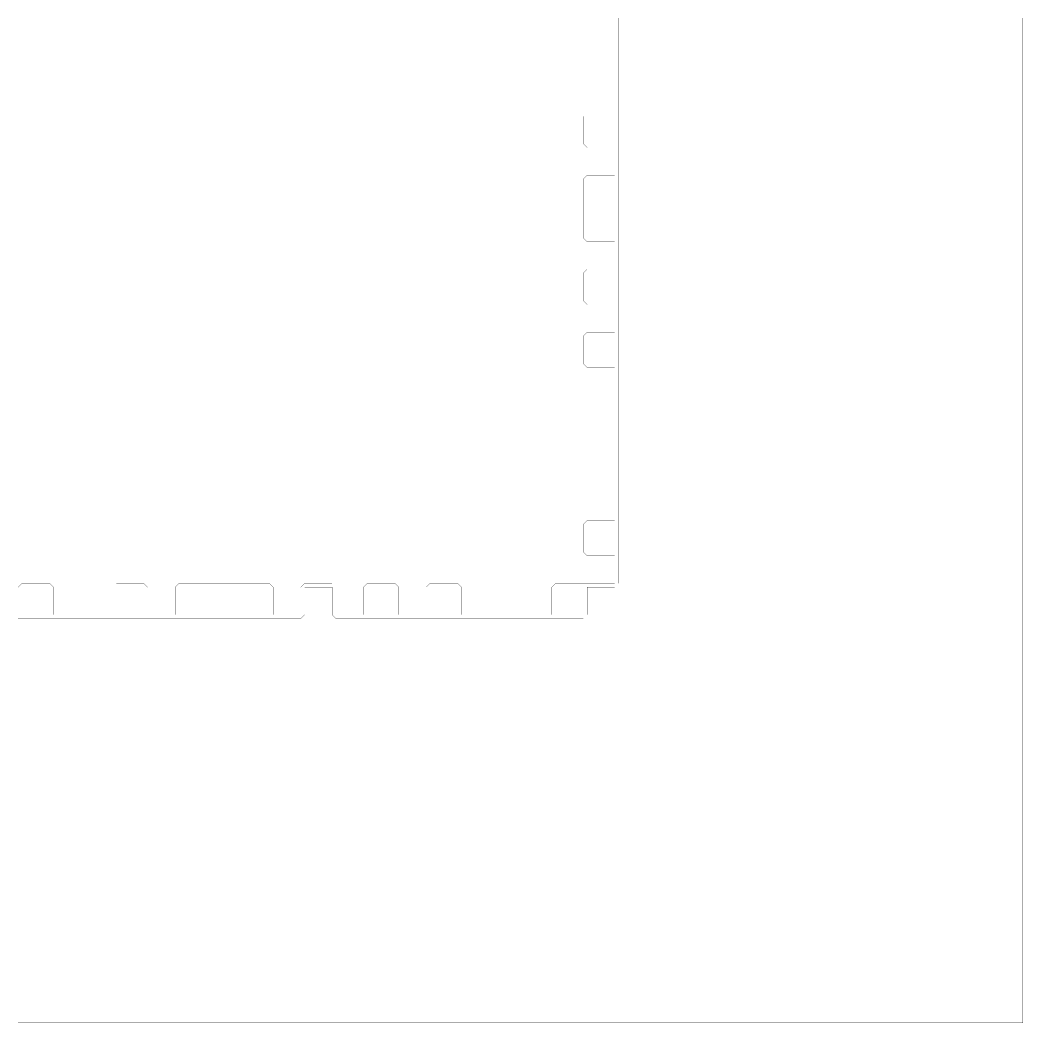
# Model space of a CAD drawing. Header units: metres. Extents: x 0 to 4990, y -4990 to 0.
# Drawn here: x 2495 to 4990, y -4990 to -2495 of the extents above; entities that cross this region are included whole.
import ezdxf

# ---------------------------------------------------------------- set-up
doc = ezdxf.new("R2010")
doc.units = ezdxf.units.M
doc.layers.add('conductor', color=1, linetype='Continuous')
doc.layers.add('substrate', color=5, linetype='Continuous')

msp = doc.modelspace()

# ---------------------------------------------------------------- linework, layer by layer
at = {"layer": 'conductor', "const_width": 0.5}
msp.add_lwpolyline([(2490.234375, -3906.25), (2500, -3896.484375), (2509.765625, -3896.484375), (2519.53125, -3896.484375), (2529.296875, -3896.484375), (2539.0625, -3896.484375), (2548.828125, -3896.484375), (2558.59375, -3896.484375), (2568.359375, -3896.484375), (2578.125, -3906.25), (2578.125, -3916.015625), (2578.125, -3925.78125), (2578.125, -3935.546875), (2578.125, -3945.3125), (2578.125, -3955.078125), (2578.125, -3964.84375), (2578.125, -3974.609375), (2587.890625, -3974.609375), (2597.65625, -3974.609375), (2607.421875, -3974.609375), (2617.1875, -3974.609375), (2626.953125, -3974.609375), (2636.71875, -3974.609375), (2646.484375, -3974.609375), (2656.25, -3974.609375), (2666.015625, -3974.609375), (2675.78125, -3974.609375), (2685.546875, -3974.609375), (2695.3125, -3974.609375), (2705.078125, -3974.609375), (2714.84375, -3974.609375), (2724.609375, -3974.609375), (2724.609375, -3964.84375), (2724.609375, -3955.078125), (2724.609375, -3945.3125), (2724.609375, -3935.546875), (2724.609375, -3925.78125), (2724.609375, -3916.015625), (2724.609375, -3906.25), (2734.375, -3896.484375), (2744.140625, -3896.484375), (2753.90625, -3896.484375), (2763.671875, -3896.484375), (2773.4375, -3896.484375), (2783.203125, -3896.484375), (2792.96875, -3896.484375), (2802.734375, -3896.484375), (2812.5, -3906.25), (2812.5, -3916.015625), (2812.5, -3925.78125), (2812.5, -3935.546875), (2812.5, -3945.3125), (2812.5, -3955.078125), (2812.5, -3964.84375), (2812.5, -3974.609375), (2822.265625, -3974.609375), (2832.03125, -3974.609375), (2841.796875, -3974.609375), (2851.5625, -3974.609375), (2861.328125, -3974.609375), (2871.09375, -3974.609375), (2880.859375, -3974.609375), (2880.859375, -3964.84375), (2880.859375, -3955.078125), (2880.859375, -3945.3125), (2880.859375, -3935.546875), (2880.859375, -3925.78125), (2880.859375, -3916.015625), (2880.859375, -3906.25), (2890.625, -3896.484375), (2900.390625, -3896.484375), (2910.15625, -3896.484375), (2919.921875, -3896.484375), (2929.6875, -3896.484375), (2939.453125, -3896.484375), (2949.21875, -3896.484375), (2958.984375, -3896.484375), (2968.75, -3896.484375), (2978.515625, -3896.484375), (2988.28125, -3896.484375), (2998.046875, -3896.484375), (3007.8125, -3896.484375), (3017.578125, -3896.484375), (3027.34375, -3896.484375), (3037.109375, -3896.484375), (3046.875, -3896.484375), (3056.640625, -3896.484375), (3066.40625, -3896.484375), (3076.171875, -3896.484375), (3085.9375, -3896.484375), (3095.703125, -3896.484375), (3105.46875, -3896.484375), (3115.234375, -3896.484375), (3125, -3906.25), (3125, -3916.015625), (3125, -3925.78125), (3125, -3935.546875), (3125, -3945.3125), (3125, -3955.078125), (3125, -3964.84375), (3125, -3974.609375), (3134.765625, -3974.609375), (3144.53125, -3974.609375), (3154.296875, -3974.609375), (3164.0625, -3974.609375), (3173.828125, -3974.609375), (3183.59375, -3974.609375), (3193.359375, -3974.609375), (3193.359375, -3964.84375), (3193.359375, -3955.078125), (3193.359375, -3945.3125), (3193.359375, -3935.546875), (3193.359375, -3925.78125), (3193.359375, -3916.015625), (3193.359375, -3906.25), (3203.125, -3896.484375), (3212.890625, -3896.484375), (3222.65625, -3896.484375), (3232.421875, -3896.484375), (3242.1875, -3896.484375), (3251.953125, -3896.484375), (3261.71875, -3896.484375), (3271.484375, -3896.484375), (3281.25, -3906.25), (3281.25, -3916.015625), (3281.25, -3925.78125), (3281.25, -3935.546875), (3281.25, -3945.3125), (3281.25, -3955.078125), (3281.25, -3964.84375), (3281.25, -3974.609375), (3291.015625, -3974.609375), (3300.78125, -3974.609375), (3310.546875, -3974.609375), (3320.3125, -3974.609375), (3330.078125, -3974.609375), (3339.84375, -3974.609375), (3349.609375, -3974.609375), (3349.609375, -3964.84375), (3349.609375, -3955.078125), (3349.609375, -3945.3125), (3349.609375, -3935.546875), (3349.609375, -3925.78125), (3349.609375, -3916.015625), (3349.609375, -3906.25), (3359.375, -3896.484375), (3369.140625, -3896.484375), (3378.90625, -3896.484375), (3388.671875, -3896.484375), (3398.4375, -3896.484375), (3408.203125, -3896.484375), (3417.96875, -3896.484375), (3427.734375, -3896.484375), (3437.5, -3906.25), (3437.5, -3916.015625), (3437.5, -3925.78125), (3437.5, -3935.546875), (3437.5, -3945.3125), (3437.5, -3955.078125), (3437.5, -3964.84375), (3437.5, -3974.609375), (3447.265625, -3974.609375), (3457.03125, -3974.609375), (3466.796875, -3974.609375), (3476.5625, -3974.609375), (3486.328125, -3974.609375), (3496.09375, -3974.609375), (3505.859375, -3974.609375), (3505.859375, -3964.84375), (3505.859375, -3955.078125), (3505.859375, -3945.3125), (3505.859375, -3935.546875), (3505.859375, -3925.78125), (3505.859375, -3916.015625), (3505.859375, -3906.25), (3515.625, -3896.484375), (3525.390625, -3896.484375), (3535.15625, -3896.484375), (3544.921875, -3896.484375), (3554.6875, -3896.484375), (3564.453125, -3896.484375), (3574.21875, -3896.484375), (3583.984375, -3896.484375), (3593.75, -3906.25), (3593.75, -3916.015625), (3593.75, -3925.78125), (3593.75, -3935.546875), (3593.75, -3945.3125), (3593.75, -3955.078125), (3593.75, -3964.84375), (3593.75, -3974.609375), (3603.515625, -3974.609375), (3613.28125, -3974.609375), (3623.046875, -3974.609375), (3632.8125, -3974.609375), (3642.578125, -3974.609375), (3652.34375, -3974.609375), (3662.109375, -3974.609375), (3671.875, -3974.609375), (3681.640625, -3974.609375), (3691.40625, -3974.609375), (3701.171875, -3974.609375), (3710.9375, -3974.609375), (3720.703125, -3974.609375), (3730.46875, -3974.609375), (3740.234375, -3974.609375), (3750, -3974.609375), (3759.765625, -3974.609375), (3769.53125, -3974.609375), (3779.296875, -3974.609375), (3789.0625, -3974.609375), (3798.828125, -3974.609375), (3808.59375, -3974.609375), (3818.359375, -3974.609375), (3818.359375, -3964.84375), (3818.359375, -3955.078125), (3818.359375, -3945.3125), (3818.359375, -3935.546875), (3818.359375, -3925.78125), (3818.359375, -3916.015625), (3818.359375, -3906.25), (3828.125, -3896.484375), (3837.890625, -3896.484375), (3847.65625, -3896.484375), (3857.421875, -3896.484375), (3867.1875, -3896.484375), (3876.953125, -3896.484375), (3886.71875, -3896.484375), (3896.484375, -3896.484375), (3906.25, -3896.484375), (3916.015625, -3896.484375), (3925.78125, -3896.484375), (3935.546875, -3896.484375), (3945.3125, -3896.484375), (3955.078125, -3896.484375), (3964.84375, -3896.484375), (3974.609375, -3896.484375), (3974.609375, -3886.71875), (3974.609375, -3876.953125), (3974.609375, -3867.1875), (3974.609375, -3857.421875), (3974.609375, -3847.65625), (3974.609375, -3837.890625), (3974.609375, -3828.125), (3964.84375, -3828.125), (3955.078125, -3828.125), (3945.3125, -3828.125), (3935.546875, -3828.125), (3925.78125, -3828.125), (3916.015625, -3828.125), (3906.25, -3828.125), (3896.484375, -3818.359375), (3896.484375, -3808.59375), (3896.484375, -3798.828125), (3896.484375, -3789.0625), (3896.484375, -3779.296875), (3896.484375, -3769.53125), (3896.484375, -3759.765625), (3896.484375, -3750), (3906.25, -3740.234375), (3916.015625, -3740.234375), (3925.78125, -3740.234375), (3935.546875, -3740.234375), (3945.3125, -3740.234375), (3955.078125, -3740.234375), (3964.84375, -3740.234375), (3974.609375, -3740.234375), (3974.609375, -3730.46875), (3974.609375, -3720.703125), (3974.609375, -3710.9375), (3974.609375, -3701.171875), (3974.609375, -3691.40625), (3974.609375, -3681.640625), (3974.609375, -3671.875), (3974.609375, -3662.109375), (3974.609375, -3652.34375), (3974.609375, -3642.578125), (3974.609375, -3632.8125), (3974.609375, -3623.046875), (3974.609375, -3613.28125), (3974.609375, -3603.515625), (3974.609375, -3593.75), (3974.609375, -3583.984375), (3974.609375, -3574.21875), (3974.609375, -3564.453125), (3974.609375, -3554.6875), (3974.609375, -3544.921875), (3974.609375, -3535.15625), (3974.609375, -3525.390625), (3974.609375, -3515.625), (3974.609375, -3505.859375), (3974.609375, -3496.09375), (3974.609375, -3486.328125), (3974.609375, -3476.5625), (3974.609375, -3466.796875), (3974.609375, -3457.03125), (3974.609375, -3447.265625), (3974.609375, -3437.5), (3974.609375, -3427.734375), (3974.609375, -3417.96875), (3974.609375, -3408.203125), (3974.609375, -3398.4375), (3974.609375, -3388.671875), (3974.609375, -3378.90625), (3974.609375, -3369.140625), (3974.609375, -3359.375), (3964.84375, -3359.375), (3955.078125, -3359.375), (3945.3125, -3359.375), (3935.546875, -3359.375), (3925.78125, -3359.375), (3916.015625, -3359.375), (3906.25, -3359.375), (3896.484375, -3349.609375), (3896.484375, -3339.84375), (3896.484375, -3330.078125), (3896.484375, -3320.3125), (3896.484375, -3310.546875), (3896.484375, -3300.78125), (3896.484375, -3291.015625), (3896.484375, -3281.25), (3906.25, -3271.484375), (3916.015625, -3271.484375), (3925.78125, -3271.484375), (3935.546875, -3271.484375), (3945.3125, -3271.484375), (3955.078125, -3271.484375), (3964.84375, -3271.484375), (3974.609375, -3271.484375), (3974.609375, -3261.71875), (3974.609375, -3251.953125), (3974.609375, -3242.1875), (3974.609375, -3232.421875), (3974.609375, -3222.65625), (3974.609375, -3212.890625), (3974.609375, -3203.125), (3964.84375, -3203.125), (3955.078125, -3203.125), (3945.3125, -3203.125), (3935.546875, -3203.125), (3925.78125, -3203.125), (3916.015625, -3203.125), (3906.25, -3203.125), (3896.484375, -3193.359375), (3896.484375, -3183.59375), (3896.484375, -3173.828125), (3896.484375, -3164.0625), (3896.484375, -3154.296875), (3896.484375, -3144.53125), (3896.484375, -3134.765625), (3896.484375, -3125), (3906.25, -3115.234375), (3916.015625, -3115.234375), (3925.78125, -3115.234375), (3935.546875, -3115.234375), (3945.3125, -3115.234375), (3955.078125, -3115.234375), (3964.84375, -3115.234375), (3974.609375, -3115.234375), (3974.609375, -3105.46875), (3974.609375, -3095.703125), (3974.609375, -3085.9375), (3974.609375, -3076.171875), (3974.609375, -3066.40625), (3974.609375, -3056.640625), (3974.609375, -3046.875), (3964.84375, -3046.875), (3955.078125, -3046.875), (3945.3125, -3046.875), (3935.546875, -3046.875), (3925.78125, -3046.875), (3916.015625, -3046.875), (3906.25, -3046.875), (3896.484375, -3037.109375), (3896.484375, -3027.34375), (3896.484375, -3017.578125), (3896.484375, -3007.8125), (3896.484375, -2998.046875), (3896.484375, -2988.28125), (3896.484375, -2978.515625), (3896.484375, -2968.75), (3896.484375, -2958.984375), (3896.484375, -2949.21875), (3896.484375, -2939.453125), (3896.484375, -2929.6875), (3896.484375, -2919.921875), (3896.484375, -2910.15625), (3896.484375, -2900.390625), (3896.484375, -2890.625), (3906.25, -2880.859375), (3916.015625, -2880.859375), (3925.78125, -2880.859375), (3935.546875, -2880.859375), (3945.3125, -2880.859375), (3955.078125, -2880.859375), (3964.84375, -2880.859375), (3974.609375, -2880.859375), (3974.609375, -2871.09375), (3974.609375, -2861.328125), (3974.609375, -2851.5625), (3974.609375, -2841.796875), (3974.609375, -2832.03125), (3974.609375, -2822.265625), (3974.609375, -2812.5), (3964.84375, -2812.5), (3955.078125, -2812.5), (3945.3125, -2812.5), (3935.546875, -2812.5), (3925.78125, -2812.5), (3916.015625, -2812.5), (3906.25, -2812.5), (3896.484375, -2802.734375), (3896.484375, -2792.96875), (3896.484375, -2783.203125), (3896.484375, -2773.4375), (3896.484375, -2763.671875), (3896.484375, -2753.90625), (3896.484375, -2744.140625), (3896.484375, -2734.375), (3906.25, -2724.609375), (3916.015625, -2724.609375), (3925.78125, -2724.609375), (3935.546875, -2724.609375), (3945.3125, -2724.609375), (3955.078125, -2724.609375), (3964.84375, -2724.609375), (3974.609375, -2724.609375), (3974.609375, -2714.84375), (3974.609375, -2705.078125), (3974.609375, -2695.3125), (3974.609375, -2685.546875), (3974.609375, -2675.78125), (3974.609375, -2666.015625), (3974.609375, -2656.25), (3974.609375, -2646.484375), (3974.609375, -2636.71875), (3974.609375, -2626.953125), (3974.609375, -2617.1875), (3974.609375, -2607.421875), (3974.609375, -2597.65625), (3974.609375, -2587.890625), (3974.609375, -2578.125), (3974.609375, -2568.359375), (3974.609375, -2558.59375), (3974.609375, -2548.828125), (3974.609375, -2539.0625), (3974.609375, -2529.296875), (3974.609375, -2519.53125), (3974.609375, -2509.765625), (3974.609375, -2500), (3974.609375, -2490.234375)], dxfattribs=at)
at = {"layer": 'substrate', "const_width": 0.5}
for points in [[(2490.234375, -4990.234375), (2500, -4990.234375), (2509.765625, -4990.234375), (2519.53125, -4990.234375), (2529.296875, -4990.234375), (2539.0625, -4990.234375), (2548.828125, -4990.234375), (2558.59375, -4990.234375), (2568.359375, -4990.234375), (2578.125, -4990.234375), (2587.890625, -4990.234375), (2597.65625, -4990.234375), (2607.421875, -4990.234375), (2617.1875, -4990.234375), (2626.953125, -4990.234375), (2636.71875, -4990.234375), (2646.484375, -4990.234375), (2656.25, -4990.234375), (2666.015625, -4990.234375), (2675.78125, -4990.234375), (2685.546875, -4990.234375), (2695.3125, -4990.234375), (2705.078125, -4990.234375), (2714.84375, -4990.234375), (2724.609375, -4990.234375), (2734.375, -4990.234375), (2744.140625, -4990.234375), (2753.90625, -4990.234375), (2763.671875, -4990.234375), (2773.4375, -4990.234375), (2783.203125, -4990.234375), (2792.96875, -4990.234375), (2802.734375, -4990.234375), (2812.5, -4990.234375), (2822.265625, -4990.234375), (2832.03125, -4990.234375), (2841.796875, -4990.234375), (2851.5625, -4990.234375), (2861.328125, -4990.234375), (2871.09375, -4990.234375), (2880.859375, -4990.234375), (2890.625, -4990.234375), (2900.390625, -4990.234375), (2910.15625, -4990.234375), (2919.921875, -4990.234375), (2929.6875, -4990.234375), (2939.453125, -4990.234375), (2949.21875, -4990.234375), (2958.984375, -4990.234375), (2968.75, -4990.234375), (2978.515625, -4990.234375), (2988.28125, -4990.234375), (2998.046875, -4990.234375), (3007.8125, -4990.234375), (3017.578125, -4990.234375), (3027.34375, -4990.234375), (3037.109375, -4990.234375), (3046.875, -4990.234375), (3056.640625, -4990.234375), (3066.40625, -4990.234375), (3076.171875, -4990.234375), (3085.9375, -4990.234375), (3095.703125, -4990.234375), (3105.46875, -4990.234375), (3115.234375, -4990.234375), (3125, -4990.234375), (3134.765625, -4990.234375), (3144.53125, -4990.234375), (3154.296875, -4990.234375), (3164.0625, -4990.234375), (3173.828125, -4990.234375), (3183.59375, -4990.234375), (3193.359375, -4990.234375), (3203.125, -4990.234375), (3212.890625, -4990.234375), (3222.65625, -4990.234375), (3232.421875, -4990.234375), (3242.1875, -4990.234375), (3251.953125, -4990.234375), (3261.71875, -4990.234375), (3271.484375, -4990.234375), (3281.25, -4990.234375), (3291.015625, -4990.234375), (3300.78125, -4990.234375), (3310.546875, -4990.234375), (3320.3125, -4990.234375), (3330.078125, -4990.234375), (3339.84375, -4990.234375), (3349.609375, -4990.234375), (3359.375, -4990.234375), (3369.140625, -4990.234375), (3378.90625, -4990.234375), (3388.671875, -4990.234375), (3398.4375, -4990.234375), (3408.203125, -4990.234375), (3417.96875, -4990.234375), (3427.734375, -4990.234375), (3437.5, -4990.234375), (3447.265625, -4990.234375), (3457.03125, -4990.234375), (3466.796875, -4990.234375), (3476.5625, -4990.234375), (3486.328125, -4990.234375), (3496.09375, -4990.234375), (3505.859375, -4990.234375), (3515.625, -4990.234375), (3525.390625, -4990.234375), (3535.15625, -4990.234375), (3544.921875, -4990.234375), (3554.6875, -4990.234375), (3564.453125, -4990.234375), (3574.21875, -4990.234375), (3583.984375, -4990.234375), (3593.75, -4990.234375), (3603.515625, -4990.234375), (3613.28125, -4990.234375), (3623.046875, -4990.234375), (3632.8125, -4990.234375), (3642.578125, -4990.234375), (3652.34375, -4990.234375), (3662.109375, -4990.234375), (3671.875, -4990.234375), (3681.640625, -4990.234375), (3691.40625, -4990.234375), (3701.171875, -4990.234375), (3710.9375, -4990.234375), (3720.703125, -4990.234375), (3730.46875, -4990.234375), (3740.234375, -4990.234375), (3750, -4990.234375), (3759.765625, -4990.234375), (3769.53125, -4990.234375), (3779.296875, -4990.234375), (3789.0625, -4990.234375), (3798.828125, -4990.234375), (3808.59375, -4990.234375), (3818.359375, -4990.234375), (3828.125, -4990.234375), (3837.890625, -4990.234375), (3847.65625, -4990.234375), (3857.421875, -4990.234375), (3867.1875, -4990.234375), (3876.953125, -4990.234375), (3886.71875, -4990.234375), (3896.484375, -4990.234375), (3906.25, -4990.234375), (3916.015625, -4990.234375), (3925.78125, -4990.234375), (3935.546875, -4990.234375), (3945.3125, -4990.234375), (3955.078125, -4990.234375), (3964.84375, -4990.234375), (3974.609375, -4990.234375), (3984.375, -4990.234375), (3994.140625, -4990.234375), (4003.90625, -4990.234375), (4013.671875, -4990.234375), (4023.4375, -4990.234375), (4033.203125, -4990.234375), (4042.96875, -4990.234375), (4052.734375, -4990.234375), (4062.5, -4990.234375), (4072.265625, -4990.234375), (4082.03125, -4990.234375), (4091.796875, -4990.234375), (4101.5625, -4990.234375), (4111.328125, -4990.234375), (4121.09375, -4990.234375), (4130.859375, -4990.234375), (4140.625, -4990.234375), (4150.390625, -4990.234375), (4160.15625, -4990.234375), (4169.921875, -4990.234375), (4179.6875, -4990.234375), (4189.453125, -4990.234375), (4199.21875, -4990.234375), (4208.984375, -4990.234375), (4218.75, -4990.234375), (4228.515625, -4990.234375), (4238.28125, -4990.234375), (4248.046875, -4990.234375), (4257.8125, -4990.234375), (4267.578125, -4990.234375), (4277.34375, -4990.234375), (4287.109375, -4990.234375), (4296.875, -4990.234375), (4306.640625, -4990.234375), (4316.40625, -4990.234375), (4326.171875, -4990.234375), (4335.9375, -4990.234375), (4345.703125, -4990.234375), (4355.46875, -4990.234375), (4365.234375, -4990.234375), (4375, -4990.234375), (4384.765625, -4990.234375), (4394.53125, -4990.234375), (4404.296875, -4990.234375), (4414.0625, -4990.234375), (4423.828125, -4990.234375), (4433.59375, -4990.234375), (4443.359375, -4990.234375), (4453.125, -4990.234375), (4462.890625, -4990.234375), (4472.65625, -4990.234375), (4482.421875, -4990.234375), (4492.1875, -4990.234375), (4501.953125, -4990.234375), (4511.71875, -4990.234375), (4521.484375, -4990.234375), (4531.25, -4990.234375), (4541.015625, -4990.234375), (4550.78125, -4990.234375), (4560.546875, -4990.234375), (4570.3125, -4990.234375), (4580.078125, -4990.234375), (4589.84375, -4990.234375), (4599.609375, -4990.234375), (4609.375, -4990.234375), (4619.140625, -4990.234375), (4628.90625, -4990.234375), (4638.671875, -4990.234375), (4648.4375, -4990.234375), (4658.203125, -4990.234375), (4667.96875, -4990.234375), (4677.734375, -4990.234375), (4687.5, -4990.234375), (4697.265625, -4990.234375), (4707.03125, -4990.234375), (4716.796875, -4990.234375), (4726.5625, -4990.234375), (4736.328125, -4990.234375), (4746.09375, -4990.234375), (4755.859375, -4990.234375), (4765.625, -4990.234375), (4775.390625, -4990.234375), (4785.15625, -4990.234375), (4794.921875, -4990.234375), (4804.6875, -4990.234375), (4814.453125, -4990.234375), (4824.21875, -4990.234375), (4833.984375, -4990.234375), (4843.75, -4990.234375), (4853.515625, -4990.234375), (4863.28125, -4990.234375), (4873.046875, -4990.234375), (4882.8125, -4990.234375), (4892.578125, -4990.234375), (4902.34375, -4990.234375), (4912.109375, -4990.234375), (4921.875, -4990.234375), (4931.640625, -4990.234375), (4941.40625, -4990.234375), (4951.171875, -4990.234375), (4960.9375, -4990.234375), (4970.703125, -4990.234375), (4980.46875, -4990.234375), (4990.234375, -4990.234375), (4990.234375, -4980.46875), (4990.234375, -4970.703125), (4990.234375, -4960.9375), (4990.234375, -4951.171875), (4990.234375, -4941.40625), (4990.234375, -4931.640625), (4990.234375, -4921.875), (4990.234375, -4912.109375), (4990.234375, -4902.34375), (4990.234375, -4892.578125), (4990.234375, -4882.8125), (4990.234375, -4873.046875), (4990.234375, -4863.28125), (4990.234375, -4853.515625), (4990.234375, -4843.75), (4990.234375, -4833.984375), (4990.234375, -4824.21875), (4990.234375, -4814.453125), (4990.234375, -4804.6875), (4990.234375, -4794.921875), (4990.234375, -4785.15625), (4990.234375, -4775.390625), (4990.234375, -4765.625), (4990.234375, -4755.859375), (4990.234375, -4746.09375), (4990.234375, -4736.328125), (4990.234375, -4726.5625), (4990.234375, -4716.796875), (4990.234375, -4707.03125), (4990.234375, -4697.265625), (4990.234375, -4687.5), (4990.234375, -4677.734375), (4990.234375, -4667.96875), (4990.234375, -4658.203125), (4990.234375, -4648.4375), (4990.234375, -4638.671875), (4990.234375, -4628.90625), (4990.234375, -4619.140625), (4990.234375, -4609.375), (4990.234375, -4599.609375), (4990.234375, -4589.84375), (4990.234375, -4580.078125), (4990.234375, -4570.3125), (4990.234375, -4560.546875), (4990.234375, -4550.78125), (4990.234375, -4541.015625), (4990.234375, -4531.25), (4990.234375, -4521.484375), (4990.234375, -4511.71875), (4990.234375, -4501.953125), (4990.234375, -4492.1875), (4990.234375, -4482.421875), (4990.234375, -4472.65625), (4990.234375, -4462.890625), (4990.234375, -4453.125), (4990.234375, -4443.359375), (4990.234375, -4433.59375), (4990.234375, -4423.828125), (4990.234375, -4414.0625), (4990.234375, -4404.296875), (4990.234375, -4394.53125), (4990.234375, -4384.765625), (4990.234375, -4375), (4990.234375, -4365.234375), (4990.234375, -4355.46875), (4990.234375, -4345.703125), (4990.234375, -4335.9375), (4990.234375, -4326.171875), (4990.234375, -4316.40625), (4990.234375, -4306.640625), (4990.234375, -4296.875), (4990.234375, -4287.109375), (4990.234375, -4277.34375), (4990.234375, -4267.578125), (4990.234375, -4257.8125), (4990.234375, -4248.046875), (4990.234375, -4238.28125), (4990.234375, -4228.515625), (4990.234375, -4218.75), (4990.234375, -4208.984375), (4990.234375, -4199.21875), (4990.234375, -4189.453125), (4990.234375, -4179.6875), (4990.234375, -4169.921875), (4990.234375, -4160.15625), (4990.234375, -4150.390625), (4990.234375, -4140.625), (4990.234375, -4130.859375), (4990.234375, -4121.09375), (4990.234375, -4111.328125), (4990.234375, -4101.5625), (4990.234375, -4091.796875), (4990.234375, -4082.03125), (4990.234375, -4072.265625), (4990.234375, -4062.5), (4990.234375, -4052.734375), (4990.234375, -4042.96875), (4990.234375, -4033.203125), (4990.234375, -4023.4375), (4990.234375, -4013.671875), (4990.234375, -4003.90625), (4990.234375, -3994.140625), (4990.234375, -3984.375), (4990.234375, -3974.609375), (4990.234375, -3964.84375), (4990.234375, -3955.078125), (4990.234375, -3945.3125), (4990.234375, -3935.546875), (4990.234375, -3925.78125), (4990.234375, -3916.015625), (4990.234375, -3906.25), (4990.234375, -3896.484375), (4990.234375, -3886.71875), (4990.234375, -3876.953125), (4990.234375, -3867.1875), (4990.234375, -3857.421875), (4990.234375, -3847.65625), (4990.234375, -3837.890625), (4990.234375, -3828.125), (4990.234375, -3818.359375), (4990.234375, -3808.59375), (4990.234375, -3798.828125), (4990.234375, -3789.0625), (4990.234375, -3779.296875), (4990.234375, -3769.53125), (4990.234375, -3759.765625), (4990.234375, -3750), (4990.234375, -3740.234375), (4990.234375, -3730.46875), (4990.234375, -3720.703125), (4990.234375, -3710.9375), (4990.234375, -3701.171875), (4990.234375, -3691.40625), (4990.234375, -3681.640625), (4990.234375, -3671.875), (4990.234375, -3662.109375), (4990.234375, -3652.34375), (4990.234375, -3642.578125), (4990.234375, -3632.8125), (4990.234375, -3623.046875), (4990.234375, -3613.28125), (4990.234375, -3603.515625), (4990.234375, -3593.75), (4990.234375, -3583.984375), (4990.234375, -3574.21875), (4990.234375, -3564.453125), (4990.234375, -3554.6875), (4990.234375, -3544.921875), (4990.234375, -3535.15625), (4990.234375, -3525.390625), (4990.234375, -3515.625), (4990.234375, -3505.859375), (4990.234375, -3496.09375), (4990.234375, -3486.328125), (4990.234375, -3476.5625), (4990.234375, -3466.796875), (4990.234375, -3457.03125), (4990.234375, -3447.265625), (4990.234375, -3437.5), (4990.234375, -3427.734375), (4990.234375, -3417.96875), (4990.234375, -3408.203125), (4990.234375, -3398.4375), (4990.234375, -3388.671875), (4990.234375, -3378.90625), (4990.234375, -3369.140625), (4990.234375, -3359.375), (4990.234375, -3349.609375), (4990.234375, -3339.84375), (4990.234375, -3330.078125), (4990.234375, -3320.3125), (4990.234375, -3310.546875), (4990.234375, -3300.78125), (4990.234375, -3291.015625), (4990.234375, -3281.25), (4990.234375, -3271.484375), (4990.234375, -3261.71875), (4990.234375, -3251.953125), (4990.234375, -3242.1875), (4990.234375, -3232.421875), (4990.234375, -3222.65625), (4990.234375, -3212.890625), (4990.234375, -3203.125), (4990.234375, -3193.359375), (4990.234375, -3183.59375), (4990.234375, -3173.828125), (4990.234375, -3164.0625), (4990.234375, -3154.296875), (4990.234375, -3144.53125), (4990.234375, -3134.765625), (4990.234375, -3125), (4990.234375, -3115.234375), (4990.234375, -3105.46875), (4990.234375, -3095.703125), (4990.234375, -3085.9375), (4990.234375, -3076.171875), (4990.234375, -3066.40625), (4990.234375, -3056.640625), (4990.234375, -3046.875), (4990.234375, -3037.109375), (4990.234375, -3027.34375), (4990.234375, -3017.578125), (4990.234375, -3007.8125), (4990.234375, -2998.046875), (4990.234375, -2988.28125), (4990.234375, -2978.515625), (4990.234375, -2968.75), (4990.234375, -2958.984375), (4990.234375, -2949.21875), (4990.234375, -2939.453125), (4990.234375, -2929.6875), (4990.234375, -2919.921875), (4990.234375, -2910.15625), (4990.234375, -2900.390625), (4990.234375, -2890.625), (4990.234375, -2880.859375), (4990.234375, -2871.09375), (4990.234375, -2861.328125), (4990.234375, -2851.5625), (4990.234375, -2841.796875), (4990.234375, -2832.03125), (4990.234375, -2822.265625), (4990.234375, -2812.5), (4990.234375, -2802.734375), (4990.234375, -2792.96875), (4990.234375, -2783.203125), (4990.234375, -2773.4375), (4990.234375, -2763.671875), (4990.234375, -2753.90625), (4990.234375, -2744.140625), (4990.234375, -2734.375), (4990.234375, -2724.609375), (4990.234375, -2714.84375), (4990.234375, -2705.078125), (4990.234375, -2695.3125), (4990.234375, -2685.546875), (4990.234375, -2675.78125), (4990.234375, -2666.015625), (4990.234375, -2656.25), (4990.234375, -2646.484375), (4990.234375, -2636.71875), (4990.234375, -2626.953125), (4990.234375, -2617.1875), (4990.234375, -2607.421875), (4990.234375, -2597.65625), (4990.234375, -2587.890625), (4990.234375, -2578.125), (4990.234375, -2568.359375), (4990.234375, -2558.59375), (4990.234375, -2548.828125), (4990.234375, -2539.0625), (4990.234375, -2529.296875), (4990.234375, -2519.53125), (4990.234375, -2509.765625), (4990.234375, -2500), (4990.234375, -2490.234375)], [(3984.375, -2490.234375), (3984.375, -2500), (3984.375, -2509.765625), (3984.375, -2519.53125), (3984.375, -2529.296875), (3984.375, -2539.0625), (3984.375, -2548.828125), (3984.375, -2558.59375), (3984.375, -2568.359375), (3984.375, -2578.125), (3984.375, -2587.890625), (3984.375, -2597.65625), (3984.375, -2607.421875), (3984.375, -2617.1875), (3984.375, -2626.953125), (3984.375, -2636.71875), (3984.375, -2646.484375), (3984.375, -2656.25), (3984.375, -2666.015625), (3984.375, -2675.78125), (3984.375, -2685.546875), (3984.375, -2695.3125), (3984.375, -2705.078125), (3984.375, -2714.84375), (3984.375, -2724.609375), (3984.375, -2734.375), (3984.375, -2744.140625), (3984.375, -2753.90625), (3984.375, -2763.671875), (3984.375, -2773.4375), (3984.375, -2783.203125), (3984.375, -2792.96875), (3984.375, -2802.734375), (3984.375, -2812.5), (3984.375, -2822.265625), (3984.375, -2832.03125), (3984.375, -2841.796875), (3984.375, -2851.5625), (3984.375, -2861.328125), (3984.375, -2871.09375), (3984.375, -2880.859375), (3984.375, -2890.625), (3984.375, -2900.390625), (3984.375, -2910.15625), (3984.375, -2919.921875), (3984.375, -2929.6875), (3984.375, -2939.453125), (3984.375, -2949.21875), (3984.375, -2958.984375), (3984.375, -2968.75), (3984.375, -2978.515625), (3984.375, -2988.28125), (3984.375, -2998.046875), (3984.375, -3007.8125), (3984.375, -3017.578125), (3984.375, -3027.34375), (3984.375, -3037.109375), (3984.375, -3046.875), (3984.375, -3056.640625), (3984.375, -3066.40625), (3984.375, -3076.171875), (3984.375, -3085.9375), (3984.375, -3095.703125), (3984.375, -3105.46875), (3984.375, -3115.234375), (3984.375, -3125), (3984.375, -3134.765625), (3984.375, -3144.53125), (3984.375, -3154.296875), (3984.375, -3164.0625), (3984.375, -3173.828125), (3984.375, -3183.59375), (3984.375, -3193.359375), (3984.375, -3203.125), (3984.375, -3212.890625), (3984.375, -3222.65625), (3984.375, -3232.421875), (3984.375, -3242.1875), (3984.375, -3251.953125), (3984.375, -3261.71875), (3984.375, -3271.484375), (3984.375, -3281.25), (3984.375, -3291.015625), (3984.375, -3300.78125), (3984.375, -3310.546875), (3984.375, -3320.3125), (3984.375, -3330.078125), (3984.375, -3339.84375), (3984.375, -3349.609375), (3984.375, -3359.375), (3984.375, -3369.140625), (3984.375, -3378.90625), (3984.375, -3388.671875), (3984.375, -3398.4375), (3984.375, -3408.203125), (3984.375, -3417.96875), (3984.375, -3427.734375), (3984.375, -3437.5), (3984.375, -3447.265625), (3984.375, -3457.03125), (3984.375, -3466.796875), (3984.375, -3476.5625), (3984.375, -3486.328125), (3984.375, -3496.09375), (3984.375, -3505.859375), (3984.375, -3515.625), (3984.375, -3525.390625), (3984.375, -3535.15625), (3984.375, -3544.921875), (3984.375, -3554.6875), (3984.375, -3564.453125), (3984.375, -3574.21875), (3984.375, -3583.984375), (3984.375, -3593.75), (3984.375, -3603.515625), (3984.375, -3613.28125), (3984.375, -3623.046875), (3984.375, -3632.8125), (3984.375, -3642.578125), (3984.375, -3652.34375), (3984.375, -3662.109375), (3984.375, -3671.875), (3984.375, -3681.640625), (3984.375, -3691.40625), (3984.375, -3701.171875), (3984.375, -3710.9375), (3984.375, -3720.703125), (3984.375, -3730.46875), (3984.375, -3740.234375), (3984.375, -3750), (3984.375, -3759.765625), (3984.375, -3769.53125), (3984.375, -3779.296875), (3984.375, -3789.0625), (3984.375, -3798.828125), (3984.375, -3808.59375), (3984.375, -3818.359375), (3984.375, -3828.125), (3984.375, -3837.890625), (3984.375, -3847.65625), (3984.375, -3857.421875), (3984.375, -3867.1875), (3984.375, -3876.953125), (3984.375, -3886.71875), (3984.375, -3896.484375), (3974.609375, -3906.25), (3964.84375, -3906.25), (3955.078125, -3906.25), (3945.3125, -3906.25), (3935.546875, -3906.25), (3925.78125, -3906.25), (3916.015625, -3906.25), (3906.25, -3906.25), (3906.25, -3916.015625), (3906.25, -3925.78125), (3906.25, -3935.546875), (3906.25, -3945.3125), (3906.25, -3955.078125), (3906.25, -3964.84375), (3906.25, -3974.609375), (3896.484375, -3984.375), (3886.71875, -3984.375), (3876.953125, -3984.375), (3867.1875, -3984.375), (3857.421875, -3984.375), (3847.65625, -3984.375), (3837.890625, -3984.375), (3828.125, -3984.375), (3818.359375, -3984.375), (3808.59375, -3984.375), (3798.828125, -3984.375), (3789.0625, -3984.375), (3779.296875, -3984.375), (3769.53125, -3984.375), (3759.765625, -3984.375), (3750, -3984.375), (3740.234375, -3984.375), (3730.46875, -3984.375), (3720.703125, -3984.375), (3710.9375, -3984.375), (3701.171875, -3984.375), (3691.40625, -3984.375), (3681.640625, -3984.375), (3671.875, -3984.375), (3662.109375, -3984.375), (3652.34375, -3984.375), (3642.578125, -3984.375), (3632.8125, -3984.375), (3623.046875, -3984.375), (3613.28125, -3984.375), (3603.515625, -3984.375), (3593.75, -3984.375), (3583.984375, -3984.375), (3574.21875, -3984.375), (3564.453125, -3984.375), (3554.6875, -3984.375), (3544.921875, -3984.375), (3535.15625, -3984.375), (3525.390625, -3984.375), (3515.625, -3984.375), (3505.859375, -3984.375), (3496.09375, -3984.375), (3486.328125, -3984.375), (3476.5625, -3984.375), (3466.796875, -3984.375), (3457.03125, -3984.375), (3447.265625, -3984.375), (3437.5, -3984.375), (3427.734375, -3984.375), (3417.96875, -3984.375), (3408.203125, -3984.375), (3398.4375, -3984.375), (3388.671875, -3984.375), (3378.90625, -3984.375), (3369.140625, -3984.375), (3359.375, -3984.375), (3349.609375, -3984.375), (3339.84375, -3984.375), (3330.078125, -3984.375), (3320.3125, -3984.375), (3310.546875, -3984.375), (3300.78125, -3984.375), (3291.015625, -3984.375), (3281.25, -3984.375), (3271.484375, -3974.609375), (3271.484375, -3964.84375), (3271.484375, -3955.078125), (3271.484375, -3945.3125), (3271.484375, -3935.546875), (3271.484375, -3925.78125), (3271.484375, -3916.015625), (3271.484375, -3906.25), (3261.71875, -3906.25), (3251.953125, -3906.25), (3242.1875, -3906.25), (3232.421875, -3906.25), (3222.65625, -3906.25), (3212.890625, -3906.25), (3203.125, -3906.25), (3203.125, -3916.015625), (3203.125, -3925.78125), (3203.125, -3935.546875), (3203.125, -3945.3125), (3203.125, -3955.078125), (3203.125, -3964.84375), (3203.125, -3974.609375), (3193.359375, -3984.375), (3183.59375, -3984.375), (3173.828125, -3984.375), (3164.0625, -3984.375), (3154.296875, -3984.375), (3144.53125, -3984.375), (3134.765625, -3984.375), (3125, -3984.375), (3115.234375, -3984.375), (3105.46875, -3984.375), (3095.703125, -3984.375), (3085.9375, -3984.375), (3076.171875, -3984.375), (3066.40625, -3984.375), (3056.640625, -3984.375), (3046.875, -3984.375), (3037.109375, -3984.375), (3027.34375, -3984.375), (3017.578125, -3984.375), (3007.8125, -3984.375), (2998.046875, -3984.375), (2988.28125, -3984.375), (2978.515625, -3984.375), (2968.75, -3984.375), (2958.984375, -3984.375), (2949.21875, -3984.375), (2939.453125, -3984.375), (2929.6875, -3984.375), (2919.921875, -3984.375), (2910.15625, -3984.375), (2900.390625, -3984.375), (2890.625, -3984.375), (2880.859375, -3984.375), (2871.09375, -3984.375), (2861.328125, -3984.375), (2851.5625, -3984.375), (2841.796875, -3984.375), (2832.03125, -3984.375), (2822.265625, -3984.375), (2812.5, -3984.375), (2802.734375, -3984.375), (2792.96875, -3984.375), (2783.203125, -3984.375), (2773.4375, -3984.375), (2763.671875, -3984.375), (2753.90625, -3984.375), (2744.140625, -3984.375), (2734.375, -3984.375), (2724.609375, -3984.375), (2714.84375, -3984.375), (2705.078125, -3984.375), (2695.3125, -3984.375), (2685.546875, -3984.375), (2675.78125, -3984.375), (2666.015625, -3984.375), (2656.25, -3984.375), (2646.484375, -3984.375), (2636.71875, -3984.375), (2626.953125, -3984.375), (2617.1875, -3984.375), (2607.421875, -3984.375), (2597.65625, -3984.375), (2587.890625, -3984.375), (2578.125, -3984.375), (2568.359375, -3984.375), (2558.59375, -3984.375), (2548.828125, -3984.375), (2539.0625, -3984.375), (2529.296875, -3984.375), (2519.53125, -3984.375), (2509.765625, -3984.375), (2500, -3984.375), (2490.234375, -3984.375)]]:
    msp.add_lwpolyline(points, dxfattribs=at)

doc.saveas('drawing.dxf')
